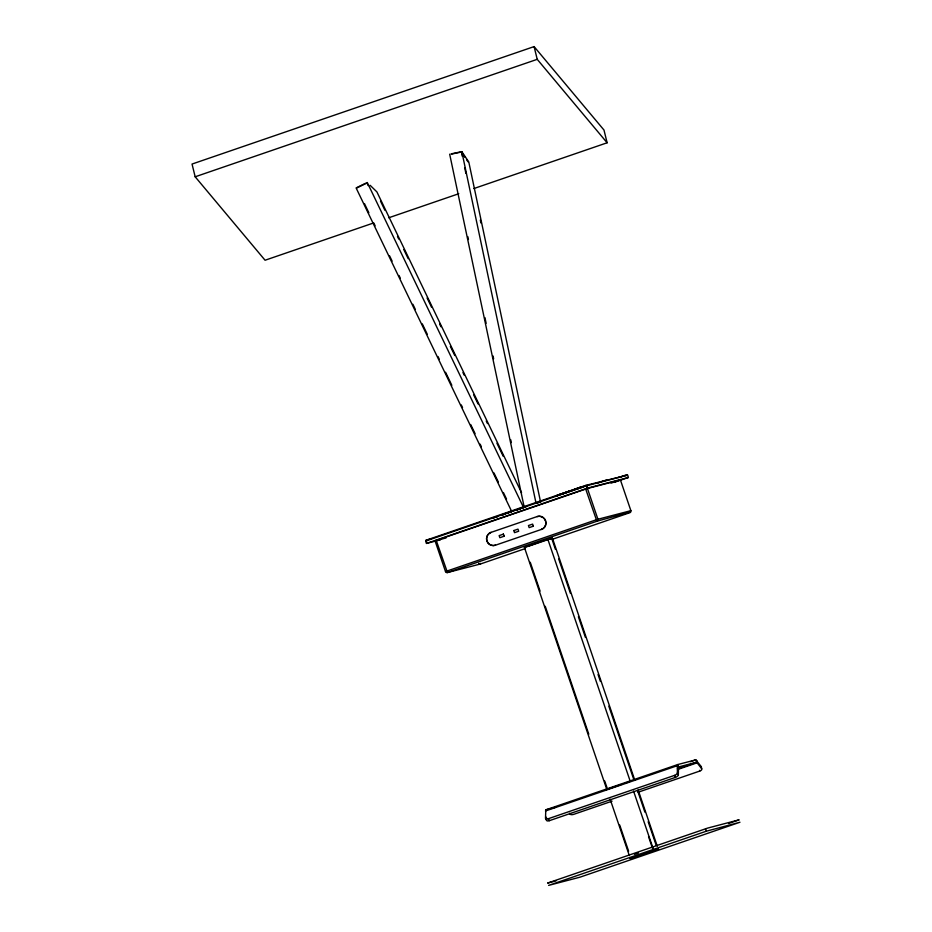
<?xml version="1.0" encoding="UTF-8"?>
<svg xmlns="http://www.w3.org/2000/svg" width="932" height="932" viewBox="0 0 932 932"><rect width="100%" height="100%" fill="white"/><g stroke="black" fill="none" stroke-linecap="round" stroke-linejoin="round"><path stroke-width="1.4" d="M701.679 768.702L696.658 762.236L678.508 766.954L678.333 774.772A3.157 1.515 -24.9 0 1 675.42 777.393L549.391 820.673A3.157 1.515 -24.9 0 1 546.443 820.055L545.511 818.051L545.791 809.85L677.692 764.566L695.843 759.848L701.213 766.57L701.679 768.702A3.157 1.584 -12.6 0 1 699.757 771.067L638.105 792.235M440.51 539.779L426.483 543.426L425.668 541.038L426.052 540.245L586.088 485.292L627.562 475.11L628.378 477.499L614.223 482.357M513.66 511.132L513.194 511.155M576.011 489.242L576.605 488.997M580.391 487.413L579.553 487.657M580.485 487.716L579.832 487.96M366.008 183.091L356.106 187.938L511.493 511.051M356.909 187.903L365.682 183.604M515.734 510.27L519.916 509.023M502.08 514.953L502.802 514.918M445.508 571.561L597.412 519.392L630.882 510.666L620.409 479.91L586.822 488.683L435.034 540.805L445.508 571.561A1.573 1.549 75.5 0 0 447.477 572.551L480.446 563.988L525.287 548.587M493.715 517.703L494.403 517.423M493.762 517.854L494.461 517.575M496.01 516.887L496.942 516.701M576.092 488.857L575.557 489.44L576.197 489.149M580.135 487.506L580.776 487.273L578.341 488.065M547.818 883L707.761 828.059L739.146 819.822L728.533 823.515M510.654 512.216L511.342 511.959M425.668 541.038L586.869 485.688L627.562 475.11L626.77 474.714L618.568 477.534M426.483 543.426L587.684 488.077L628.378 477.499M521.151 508.255L522.479 507.835M579.727 487.657L580.426 487.413M630.451 510.829L630.847 510.678A1.573 1.549 75.4 0 1 629.927 512.658L552.466 539.255M514.942 510.34L516.817 509.711M576.279 488.776L577.898 488.286M506.274 513.206L508.418 512.623M576.896 488.554L578.621 488.053M579.343 487.797L577.234 488.857M577.001 488.857L578.364 488.053M521.466 508.313L522.526 507.987M579.436 488.1L577.712 488.613M516.876 509.862L515.384 510.177M473.875 188.544L607.116 142.782L603.983 130.049L534.094 46.6L192.039 164.055L195.172 176.789L265.072 260.238L373.592 222.969M195.172 176.789L537.228 59.333L607.116 142.782M388.702 217.785L458.765 193.728M556.952 495.521L583.653 486.69M557.185 495.44L555.297 496.278L581.801 486.842M517.796 509.513L524.658 507.194M596.934 483.265L606.429 480.003L607.221 480.399M611.008 483.16L617.858 480.807M491.013 532.393L537.112 516.573A6.78 6.664 75.4 0 1 545.593 520.825A6.78 6.664 75.4 0 1 541.48 529.411L495.381 545.232A6.78 6.664 75.4 0 1 486.888 540.979A6.78 6.664 75.4 0 1 491.013 532.393L491.094 532.382A6.78 6.664 75.4 0 0 486.97 540.956L486.888 540.979M503.327 534.176L499.144 535.609L499.855 537.694L504.037 536.261L503.327 534.176L504.037 536.261M513.788 530.576L517.982 529.143L518.693 531.24L514.511 532.661L513.882 530.553M533.349 526.207L529.155 527.629L528.444 525.543L532.638 524.11L533.267 526.219M606.825 789.486L524.39 547.329L547.841 539.279L552.385 538.09L634.82 780.259M528.933 546.14L552.385 538.09M606.464 789.579L621.155 784.534M625.162 783.16L629.17 781.785M545.441 810.991L677.331 765.696L677.692 764.566L678.508 766.954M690.344 761.735L695.843 759.848L696.658 762.236L677.424 768.83M678.088 769.354L697.322 762.749L696.845 760.629M545.511 818.051A3.157 1.515 -24.9 0 0 548.459 818.669L674.488 775.389A3.157 1.515 -24.9 0 0 677.401 772.756L677.331 765.696L678.263 767.712M612.079 801.171L573.716 814.347A3.157 1.584 -12.6 0 1 569.79 813.986L569.627 813.275M634.471 854.318L638.478 852.943M706.339 831.204L548.622 885.388L580.007 877.175L739.961 822.234L706.339 831.204L705.524 828.816M653.984 850.287L629.95 858.535L658.644 849.075L653.227 850.403L648.544 836.645M657.538 849.285L630.253 858.279M501.8 514.942L502.965 514.546M525.683 506.647L526.953 506.239M517.446 509.361L520.033 508.627M501.672 514.965L502.826 514.732L501.731 515.105M517.493 509.513L519.823 508.721M578.434 488.368L579.203 488.1M519.765 508.569L522.444 507.637M521.885 508.208L521.291 508.406M526.93 506.391L526.289 506.437M504.2 514.045L505.447 513.637M504.259 514.196L505.447 513.462M503.024 514.697L502.255 514.79M577.246 488.508L575.813 488.95L576.675 488.706M578.982 487.855L579.762 487.587M557.511 495.218L569.126 491.304M569.487 491.187L563.103 493.634M568.089 491.98L557.569 495.195M521.221 508.324L524.763 507.159M501.987 514.942L503.07 514.592M579.657 487.96L580.38 487.716M506.67 513.229L507.858 512.845M504.468 514.056L505.971 513.695L505.191 513.823M536.669 502.954L538.055 502.674M576.221 488.846L574.217 489.486L576.314 489.149M510.305 512.018L511.47 511.656L509.967 512.181M511.517 511.808L507.917 512.996M496.558 516.945L497.583 516.631M538.381 502.651L537.578 502.884M539.954 501.94L540.875 501.952M583.548 486.387L581.661 487.226M568.229 491.537L570.244 491.257M555.297 496.278L557.056 495.824M431.481 538.824L426.052 540.245L426.949 543.251M435.046 540.816L446.032 537.962M537.03 516.596L537.112 516.573A6.78 6.664 75.4 0 1 545.511 520.848A6.78 6.664 75.4 0 1 541.399 529.434L541.48 529.411M495.381 545.232L495.463 545.208A6.78 6.664 75.4 0 1 486.97 540.956M547.364 539.442L551.686 538.323L555.425 549.332M524.39 547.329L529.411 545.977M545.791 809.85L555.565 807.31M547.818 883.012L556.031 880.88M451.03 153.897L461.818 151.636L468.784 161.97L540.467 501.486M451.822 154.025L461.375 152.032M370.144 185.317L376.889 191.899L521.559 492.737M462.855 154.211L465.056 157.473M466.536 159.663L468.004 161.842M380.501 201.102L384.904 210.259M397.486 236.437L398.745 239.058M403.789 249.52L408.193 258.688M427.077 297.949L431.481 307.106M439.659 324.126L440.918 326.736M450.354 346.378L454.769 355.535M462.948 372.544L464.206 375.165M473.642 394.795L478.046 403.964M486.236 420.973L487.494 423.594M496.931 443.224L503.222 456.307M367.255 182.486L523.306 506.996M366.928 182.998L368.187 185.608M364.447 203.584L368.851 212.741M373.883 223.202L375.142 225.812M389.599 255.881L392.116 261.111M399.024 275.499L400.282 278.109M412.864 304.251L415.369 309.482M422.289 323.87L427.322 334.332M438.005 356.548L439.263 359.17M445.554 372.241L451.834 385.312M461.27 404.919L462.528 407.54M470.695 424.538L475.099 433.683M480.131 444.145L481.39 446.766M493.96 472.908L498.364 482.054M503.397 492.515L506.53 499.051M677.401 772.756L678.333 774.772M674.488 775.389L675.42 777.393M548.459 818.669L549.391 820.673M587.684 488.077L586.088 485.292L586.985 488.298M587.451 488.485L597.925 519.229A1.573 1.549 75.4 0 1 596.969 521.221L447.477 572.551L436.223 540.385M585.704 489.055L596.899 521.209L629.974 512.169M574.52 489.708L569.592 491.479M570.477 491.176L568.637 491.397M638.105 789.882L657.305 846.303M558.711 558.967L570.419 593.358M578.388 616.751L585.413 637.395M598.053 674.535L600.394 681.42M608.829 706.188L633.655 779.105M637.872 791.489L644.897 812.133M648.171 821.768L656.14 845.149M547.841 539.279L630.277 781.435M633.55 791.07L653.693 850.229M512.868 511.097L510.608 511.866M530.238 562.229L540.082 591.121M545.232 606.254L588.791 734.218M604.717 781.004L607.058 787.878M619.71 825.03L628.611 851.172M610.111 799.12L629.31 855.529M508.313 512.973L507.544 512.915M534.094 46.6L537.228 59.333M699.594 770.356L699.757 771.067M480.318 220.138L480.924 222.993M461.818 151.636L535.923 502.663M461.678 153.442L462.284 156.285M464.684 167.655L465.883 173.329M467.852 236.681L468.447 239.512M484.943 317.626L486.143 323.299M493.04 355.966L493.634 358.797M510.724 439.741L511.33 442.584M449.678 154.188L524.11 506.717M480.469 563.371L480.481 563.942A1.573 1.549 75.5 0 1 478.664 563.382M546.408 817.236L546.443 820.055M701.213 766.57A3.157 1.584 -12.6 0 1 701.318 767.386M580.881 487.576L580.24 487.809L580.881 487.576"/></g></svg>
